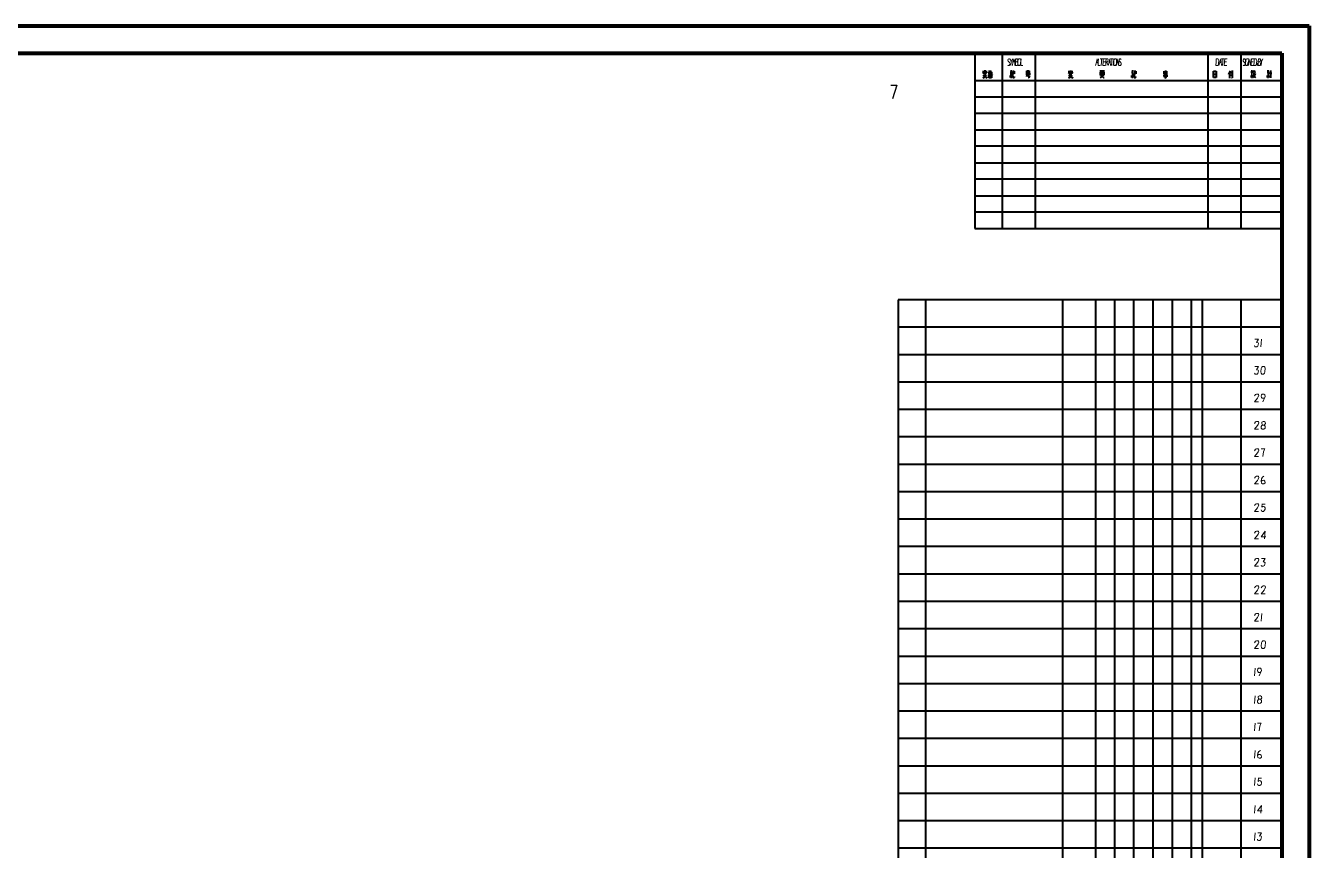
# Model space of a CAD drawing. Header units: millimetres. Extents: x 1333 to 104182, y -62926 to -5704.
# Drawn here: x 47445.3 to 47913.5, y -62622.3 to -62321.6 of the extents above; entities that cross this region are included whole.
import ezdxf
from ezdxf.enums import TextEntityAlignment as Align

# ---------------------------------------------------------------- set-up
doc = ezdxf.new("R2010")
doc.units = ezdxf.units.MM
doc.header["$LTSCALE"] = 0.5
doc.layers.add('08', color=1, linetype='Continuous')
doc.layers.add('11', color=3, linetype='Continuous')
doc.layers.add('TEXT', color=1, linetype='Continuous', lineweight=35)
doc.styles.get("Standard").update_dxf_attribs({"font": 'simplex.shx'})

# ---------------------------------------------------------------- blocks, each defined once
blk = doc.blocks.new('D')
at = {"color": 7, "lineweight": 35, "ltscale": 0.25}
for p, q in [((54076.08, -14049.04), (54076.08, -14069.04)), ((54096.08, -14049.04), (54096.08, -14069.04)), ((54196.08, -14049.04), (54196.08, -14069.04)), ((54220.08, -14049.04), (54220.08, -14069.04)), ((54234.08, -14069.04), (54234.08, -14049.04)), ((54248.08, -14069.04), (54248.08, -14049.04)), ((54262.08, -14069.04), (54262.08, -14049.04)), ((54276.08, -14049.04), (54276.08, -14069.04)), ((54290.08, -14069.04), (54290.08, -14049.04)), ((54298.08, -14069.04), (54298.08, -14049.04)), ((54326.08, -14049.04), (54326.08, -14069.04))]:
    blk.add_line(p, q, dxfattribs=at)
at = {"color": 7, "lineweight": 35}
for p, q in [((54356.08, -14049.04), (54076.08, -14049.04)), ((54356.08, -14069.04), (54076.08, -14069.04))]:
    blk.add_line(p, q, dxfattribs=at)
blk = doc.blocks.new('arwear')
at = {"layer": '08', "color": 3, "xscale": 0.5, "yscale": 0.5, "zscale": 0.5}
for p in [(26347.04, -5282.51), (26347.04, -5292.51), (26347.04, -5302.51), (26347.04, -5312.51), (26347.04, -5322.51), (26347.04, -5332.51), (26347.04, -5342.51), (26347.04, -5352.51), (26347.04, -5362.51), (26347.04, -5372.51), (26347.04, -5382.51), (26347.04, -5392.51), (26347.04, -5402.51), (26347.04, -5412.51), (26347.04, -5422.51), (26347.04, -5432.51), (26347.04, -5442.51), (26347.04, -5452.51), (26347.04, -5462.51), (26347.04, -5472.51), (26347.04, -5482.51), (26347.04, -5492.51), (26347.04, -5502.51), (26347.04, -5512.51), (26347.04, -5522.51), (26347.04, -5532.51), (26347.04, -5542.51), (26347.04, -5552.51), (26347.04, -5562.51), (26347.04, -5572.51), (26347.04, -5582.51), (26347.04, -5592.51)]:
    blk.add_blockref('D', p, dxfattribs=at)

msp = doc.modelspace()

# ---------------------------------------------------------------- linework, layer by layer
at = {"color": 7, "lineweight": 70}
for p, q in [((47072.514, -62321.561), (47913.514, -62321.561)), ((47913.514, -62321.561), (47913.514, -62915.561)), ((47097.514, -62331.561), (47903.514, -62331.561)), ((47903.514, -62331.561), (47903.514, -62905.561))]:
    msp.add_line(p, q, dxfattribs=at)
at = {"color": 7, "lineweight": 35}
for p, q in [((47791.514, -62331.561), (47791.514, -62395.561)), ((47801.514, -62331.561), (47801.514, -62395.561)), ((47813.514, -62331.561), (47813.514, -62395.561)), ((47876.514, -62331.561), (47876.514, -62395.561)), ((47888.514, -62332.416), (47888.514, -62395.561)), ((47791.514, -62341.561), (47903.514, -62341.561)), ((47791.514, -62347.561), (47903.514, -62347.561)), ((47903.514, -62353.561), (47791.514, -62353.561)), ((47791.514, -62359.561), (47903.514, -62359.561)), ((47903.514, -62365.561), (47791.514, -62365.561)), ((47791.514, -62371.561), (47903.514, -62371.561)), ((47903.514, -62377.561), (47791.514, -62377.561)), ((47791.514, -62383.561), (47903.514, -62383.561)), ((47903.514, -62389.561), (47791.514, -62389.561)), ((47791.514, -62395.561), (47903.514, -62395.561))]:
    msp.add_line(p, q, dxfattribs=at)
at = {"color": 7, "lineweight": 35, "ltscale": 0.021387}
msp.add_line((47888.514, -62331.561), (47888.514, -62332.416), dxfattribs=at)
at = {"color": 7, "lineweight": 35, "ltscale": 0.042102}
for p, q in [((47794.312, -62338.244), (47795.996, -62338.244)), ((47825.587, -62338.255), (47827.271, -62338.255))]:
    msp.add_line(p, q, dxfattribs=at)
at = {"color": 7, "lineweight": 35, "ltscale": 0.011789}
msp.add_line((47794.602, -62338.549), (47794.383, -62338.966), dxfattribs=at)
at = {"color": 7, "lineweight": 35, "ltscale": 0.009835}
msp.add_line((47794.756, -62340.524), (47794.383, -62340.647), dxfattribs=at)
at = {"color": 7, "lineweight": 35, "ltscale": 0.016038}
msp.add_line((47794.91, -62339.642), (47794.413, -62340.048), dxfattribs=at)
at = {"color": 7, "lineweight": 35, "ltscale": 0.004926}
msp.add_line((47794.717, -62339.178), (47794.558, -62339.296), dxfattribs=at)
at = {"color": 7, "lineweight": 35, "ltscale": 0.014817}
msp.add_line((47794.946, -62338.631), (47794.717, -62339.178), dxfattribs=at)
at = {"color": 7, "lineweight": 35, "ltscale": 0.0066}
msp.add_line((47794.99, -62340.4), (47794.756, -62340.524), dxfattribs=at)
at = {"color": 7, "lineweight": 35, "ltscale": 0.00925}
for p, q in [((47794.811, -62339.723), (47795.069, -62339.989)), ((47826.086, -62339.735), (47826.343, -62340.001))]:
    msp.add_line(p, q, dxfattribs=at)
at = {"color": 7, "lineweight": 35, "ltscale": 0.006214}
msp.add_line((47795.073, -62339.454), (47794.91, -62339.642), dxfattribs=at)
at = {"color": 7, "lineweight": 35, "ltscale": 0.017139}
msp.add_line((47794.91, -62339.642), (47795.596, -62339.642), dxfattribs=at)
at = {"color": 7, "lineweight": 35, "ltscale": 0.009754}
msp.add_line((47794.99, -62338.244), (47794.946, -62338.631), dxfattribs=at)
at = {"color": 7, "lineweight": 35, "ltscale": 0.012322}
msp.add_line((47795.328, -62340.042), (47794.99, -62340.4), dxfattribs=at)
at = {"color": 7, "lineweight": 35, "ltscale": 0.014031}
msp.add_line((47795.069, -62339.989), (47795.469, -62340.383), dxfattribs=at)
at = {"color": 7, "lineweight": 35, "ltscale": 0.009991}
msp.add_line((47795.13, -62337.844), (47795.13, -62338.244), dxfattribs=at)
at = {"color": 7, "lineweight": 35, "ltscale": 0.002087}
msp.add_line((47795.306, -62339.196), (47795.222, -62339.196), dxfattribs=at)
at = {"color": 7, "lineweight": 35, "ltscale": 0.002383}
msp.add_line((47795.363, -62339.119), (47795.306, -62339.196), dxfattribs=at)
at = {"color": 7, "lineweight": 35, "ltscale": 0.012031}
msp.add_line((47795.596, -62339.642), (47795.328, -62340.042), dxfattribs=at)
at = {"color": 7, "lineweight": 35, "ltscale": 0.021887}
msp.add_line((47795.363, -62338.244), (47795.363, -62339.119), dxfattribs=at)
at = {"color": 7, "lineweight": 35, "ltscale": 0.007188}
msp.add_line((47795.469, -62340.383), (47795.728, -62340.506), dxfattribs=at)
at = {"color": 7, "lineweight": 35, "ltscale": 0.00853}
msp.add_line((47795.728, -62340.506), (47796.058, -62340.594), dxfattribs=at)
at = {"color": 7, "lineweight": 35, "ltscale": 0.00831}
msp.add_line((47795.746, -62338.649), (47795.939, -62338.92), dxfattribs=at)
at = {"color": 7, "lineweight": 35, "ltscale": 0.039355}
msp.add_line((47796.342, -62338.755), (47797.916, -62338.755), dxfattribs=at)
at = {"color": 7, "lineweight": 35, "ltscale": 0.011418}
msp.add_line((47796.694, -62339.367), (47796.36, -62339.678), dxfattribs=at)
at = {"color": 7, "lineweight": 35, "ltscale": 0.015064}
msp.add_line((47796.5, -62338.162), (47797.103, -62338.168), dxfattribs=at)
at = {"color": 7, "lineweight": 35, "ltscale": 0.00671}
msp.add_line((47796.663, -62338.374), (47796.768, -62338.62), dxfattribs=at)
at = {"color": 7, "lineweight": 35, "ltscale": 0.021875}
for p, q in [((47796.667, -62339.572), (47797.542, -62339.572)), ((47796.667, -62339.984), (47797.542, -62339.984)), ((47796.667, -62340.43), (47797.542, -62340.43))]:
    msp.add_line(p, q, dxfattribs=at)
at = {"color": 7, "lineweight": 35, "ltscale": 0.025122}
msp.add_line((47796.667, -62340.577), (47796.667, -62339.572), dxfattribs=at)
at = {"color": 7, "lineweight": 35, "ltscale": 0.007915}
msp.add_line((47796.892, -62339.12), (47796.694, -62339.367), dxfattribs=at)
at = {"color": 7, "lineweight": 35, "ltscale": 0.009843}
msp.add_line((47797.041, -62338.755), (47796.892, -62339.12), dxfattribs=at)
at = {"color": 7, "lineweight": 35, "ltscale": 0.012538}
msp.add_line((47797.103, -62338.168), (47797.582, -62338.021), dxfattribs=at)
at = {"color": 7, "lineweight": 35, "ltscale": 0.030411}
msp.add_line((47797.103, -62338.168), (47797.103, -62339.384), dxfattribs=at)
at = {"color": 7, "lineweight": 35, "ltscale": 0.021451}
msp.add_line((47797.112, -62340.43), (47797.112, -62339.572), dxfattribs=at)
at = {"color": 7, "lineweight": 35, "ltscale": 0.008952}
msp.add_line((47797.195, -62338.755), (47797.305, -62339.096), dxfattribs=at)
at = {"color": 7, "lineweight": 35, "ltscale": 0.006482}
msp.add_line((47797.305, -62339.096), (47797.437, -62339.32), dxfattribs=at)
at = {"color": 7, "lineweight": 35, "ltscale": 0.010111}
msp.add_line((47797.512, -62338.285), (47797.397, -62338.673), dxfattribs=at)
at = {"color": 7, "lineweight": 35, "ltscale": 0.01551}
msp.add_line((47797.437, -62339.32), (47797.916, -62339.713), dxfattribs=at)
at = {"color": 7, "lineweight": 35, "ltscale": 0.024973}
msp.add_line((47797.542, -62339.572), (47797.542, -62340.571), dxfattribs=at)
at = {"color": 7, "lineweight": 35, "ltscale": 0.018872}
msp.add_line((47804.373, -62338.564), (47805.128, -62338.564), dxfattribs=at)
at = {"color": 7, "lineweight": 35, "ltscale": 0.014844}
msp.add_line((47804.438, -62338.952), (47805.032, -62338.952), dxfattribs=at)
at = {"color": 7, "lineweight": 35, "ltscale": 0.014185}
for p, q in [((47804.438, -62339.353), (47805.005, -62339.353)), ((47848.726, -62339.355), (47849.293, -62339.355))]:
    msp.add_line(p, q, dxfattribs=at)
at = {"color": 7, "lineweight": 35, "ltscale": 0.014014}
msp.add_line((47804.477, -62338.086), (47805.037, -62338.086), dxfattribs=at)
at = {"color": 7, "lineweight": 35, "ltscale": 0.018579}
for p, q in [((47804.509, -62340.49), (47804.509, -62339.747)), ((47848.797, -62340.492), (47848.797, -62339.749))]:
    msp.add_line(p, q, dxfattribs=at)
at = {"color": 7, "lineweight": 35, "ltscale": 0.012085}
for p, q in [((47804.509, -62339.747), (47804.993, -62339.747)), ((47804.509, -62340.361), (47804.993, -62340.361))]:
    msp.add_line(p, q, dxfattribs=at)
at = {"color": 7, "lineweight": 35, "ltscale": 0.019064}
for p, q in [((47804.993, -62339.747), (47804.993, -62340.51)), ((47849.281, -62339.749), (47849.281, -62340.511))]:
    msp.add_line(p, q, dxfattribs=at)
at = {"color": 7, "lineweight": 35, "ltscale": 0.01499}
for p, q in [((47805.296, -62338.144), (47805.895, -62338.144)), ((47849.584, -62338.146), (47850.183, -62338.146))]:
    msp.add_line(p, q, dxfattribs=at)
at = {"color": 7, "lineweight": 35, "ltscale": 0.031509}
for p, q in [((47805.302, -62339.016), (47805.302, -62340.277)), ((47849.59, -62339.018), (47849.59, -62340.279))]:
    msp.add_line(p, q, dxfattribs=at)
at = {"color": 7, "lineweight": 35, "ltscale": 0.014832}
for p, q in [((47805.895, -62339.016), (47805.302, -62339.016)), ((47848.726, -62338.954), (47849.319, -62338.954)), ((47850.183, -62339.018), (47849.59, -62339.018))]:
    msp.add_line(p, q, dxfattribs=at)
at = {"color": 7, "lineweight": 35, "ltscale": 0.004025}
for p, q in [((47805.302, -62340.277), (47805.383, -62340.416)), ((47849.59, -62340.279), (47849.671, -62340.418))]:
    msp.add_line(p, q, dxfattribs=at)
at = {"color": 7, "lineweight": 35, "ltscale": 0.011365}
for p, q in [((47805.383, -62340.416), (47805.837, -62340.416)), ((47849.671, -62340.418), (47850.125, -62340.418))]:
    msp.add_line(p, q, dxfattribs=at)
at = {"color": 7, "lineweight": 35, "ltscale": 0.004087}
for p, q in [((47805.837, -62340.416), (47805.979, -62340.335)), ((47850.125, -62340.418), (47850.267, -62340.337))]:
    msp.add_line(p, q, dxfattribs=at)
at = {"color": 7, "lineweight": 35, "ltscale": 0.025369}
for p, q in [((47805.895, -62338.144), (47805.895, -62339.159)), ((47850.183, -62338.146), (47850.183, -62339.161))]:
    msp.add_line(p, q, dxfattribs=at)
at = {"color": 7, "lineweight": 35, "ltscale": 0.006186}
for p, q in [((47805.979, -62340.335), (47806.043, -62340.096)), ((47850.267, -62340.337), (47850.331, -62340.098))]:
    msp.add_line(p, q, dxfattribs=at)
at = {"color": 7, "lineweight": 35, "ltscale": 0.041736}
msp.add_line((47810.087, -62339.173), (47811.757, -62339.173), dxfattribs=at)
at = {"color": 7, "lineweight": 35, "ltscale": 0.025637}
msp.add_line((47810.63, -62339.173), (47810.364, -62340.163), dxfattribs=at)
at = {"color": 7, "lineweight": 35, "ltscale": 0.017297}
msp.add_line((47810.447, -62338.778), (47810.447, -62338.086), dxfattribs=at)
at = {"color": 7, "lineweight": 35, "ltscale": 0.022888}
for p, q in [((47810.447, -62338.086), (47811.362, -62338.086)), ((47811.362, -62338.799), (47810.447, -62338.799))]:
    msp.add_line(p, q, dxfattribs=at)
at = {"color": 7, "lineweight": 35, "ltscale": 0.024377}
msp.add_line((47810.486, -62339.709), (47811.461, -62339.709), dxfattribs=at)
at = {"color": 7, "lineweight": 35, "ltscale": 0.004529}
msp.add_line((47811.114, -62340.582), (47810.932, -62340.582), dxfattribs=at)
at = {"color": 7, "lineweight": 35, "ltscale": 0.003862}
msp.add_line((47811.247, -62340.505), (47811.114, -62340.582), dxfattribs=at)
at = {"color": 7, "lineweight": 35, "ltscale": 0.020594}
msp.add_line((47811.461, -62339.709), (47811.247, -62340.505), dxfattribs=at)
at = {"color": 7, "lineweight": 35, "ltscale": 0.017828}
msp.add_line((47811.362, -62338.086), (47811.362, -62338.799), dxfattribs=at)
at = {"color": 7, "lineweight": 35, "ltscale": 0.011795}
msp.add_line((47825.877, -62338.561), (47825.657, -62338.978), dxfattribs=at)
at = {"color": 7, "lineweight": 35, "ltscale": 0.009847}
msp.add_line((47826.031, -62340.535), (47825.657, -62340.659), dxfattribs=at)
at = {"color": 7, "lineweight": 35, "ltscale": 0.016036}
msp.add_line((47826.185, -62339.654), (47825.688, -62340.059), dxfattribs=at)
at = {"color": 7, "lineweight": 35, "ltscale": 0.004929}
msp.add_line((47825.992, -62339.19), (47825.833, -62339.307), dxfattribs=at)
at = {"color": 7, "lineweight": 35, "ltscale": 0.014806}
msp.add_line((47826.22, -62338.643), (47825.992, -62339.19), dxfattribs=at)
at = {"color": 7, "lineweight": 35, "ltscale": 0.006588}
msp.add_line((47826.264, -62340.412), (47826.031, -62340.535), dxfattribs=at)
at = {"color": 7, "lineweight": 35, "ltscale": 0.006216}
msp.add_line((47826.347, -62339.466), (47826.185, -62339.654), dxfattribs=at)
at = {"color": 7, "lineweight": 35, "ltscale": 0.017151}
msp.add_line((47826.185, -62339.654), (47826.871, -62339.654), dxfattribs=at)
at = {"color": 7, "lineweight": 35, "ltscale": 0.009761}
msp.add_line((47826.264, -62338.255), (47826.22, -62338.643), dxfattribs=at)
at = {"color": 7, "lineweight": 35, "ltscale": 0.012333}
msp.add_line((47826.603, -62340.053), (47826.264, -62340.412), dxfattribs=at)
at = {"color": 7, "lineweight": 35, "ltscale": 0.014038}
msp.add_line((47826.343, -62340.001), (47826.743, -62340.394), dxfattribs=at)
at = {"color": 7, "lineweight": 35, "ltscale": 0.009985}
for p, q in [((47826.405, -62337.856), (47826.405, -62338.255)), ((47898.284, -62339.737), (47898.683, -62339.737)), ((47898.284, -62340.325), (47898.683, -62340.325))]:
    msp.add_line(p, q, dxfattribs=at)
at = {"color": 7, "lineweight": 35, "ltscale": 0.002075}
msp.add_line((47826.58, -62339.207), (47826.497, -62339.207), dxfattribs=at)
at = {"color": 7, "lineweight": 35, "ltscale": 0.002388}
msp.add_line((47826.638, -62339.131), (47826.58, -62339.207), dxfattribs=at)
at = {"color": 7, "lineweight": 35, "ltscale": 0.012028}
msp.add_line((47826.871, -62339.654), (47826.603, -62340.053), dxfattribs=at)
at = {"color": 7, "lineweight": 35, "ltscale": 0.021893}
msp.add_line((47826.638, -62338.255), (47826.638, -62339.131), dxfattribs=at)
at = {"color": 7, "lineweight": 35, "ltscale": 0.007179}
msp.add_line((47826.743, -62340.394), (47827.003, -62340.518), dxfattribs=at)
at = {"color": 7, "lineweight": 35, "ltscale": 0.008541}
msp.add_line((47827.003, -62340.518), (47827.333, -62340.606), dxfattribs=at)
at = {"color": 7, "lineweight": 35, "ltscale": 0.008315}
msp.add_line((47827.02, -62338.661), (47827.214, -62338.931), dxfattribs=at)
at = {"color": 7, "lineweight": 35, "ltscale": 0.042236}
msp.add_line((47837.138, -62338.028), (47838.827, -62338.028), dxfattribs=at)
at = {"color": 7, "lineweight": 35, "ltscale": 0.008567}
msp.add_line((47837.494, -62340.434), (47837.181, -62340.573), dxfattribs=at)
at = {"color": 7, "lineweight": 35, "ltscale": 0.032397}
for p, q in [((47837.298, -62338.475), (47838.594, -62338.475)), ((47837.298, -62338.907), (47838.594, -62338.907)), ((47837.298, -62339.439), (47838.594, -62339.439))]:
    msp.add_line(p, q, dxfattribs=at)
at = {"color": 7, "lineweight": 35, "ltscale": 0.027151}
msp.add_line((47837.298, -62339.561), (47837.298, -62338.475), dxfattribs=at)
at = {"color": 7, "lineweight": 35, "ltscale": 0.003786}
msp.add_line((47837.468, -62339.769), (47837.515, -62339.625), dxfattribs=at)
at = {"color": 7, "lineweight": 35, "ltscale": 0.011296}
msp.add_line((47837.797, -62340.099), (47837.494, -62340.434), dxfattribs=at)
at = {"color": 7, "lineweight": 35, "ltscale": 0.020991}
msp.add_line((47837.515, -62339.625), (47838.078, -62340.248), dxfattribs=at)
at = {"color": 7, "lineweight": 35, "ltscale": 0.008331}
msp.add_line((47837.892, -62339.78), (47837.797, -62340.099), dxfattribs=at)
at = {"color": 7, "lineweight": 35, "ltscale": 0.008883}
msp.add_line((47837.946, -62339.428), (47837.892, -62339.78), dxfattribs=at)
at = {"color": 7, "lineweight": 35, "ltscale": 0.035004}
msp.add_line((47837.946, -62338.028), (47837.946, -62339.428), dxfattribs=at)
at = {"color": 7, "lineweight": 35, "ltscale": 0.01117}
msp.add_line((47838.078, -62340.248), (47838.477, -62340.45), dxfattribs=at)
at = {"color": 7, "lineweight": 35, "ltscale": 0.00657}
msp.add_line((47838.477, -62340.45), (47838.732, -62340.514), dxfattribs=at)
at = {"color": 7, "lineweight": 35, "ltscale": 0.027817}
msp.add_line((47838.594, -62338.475), (47838.594, -62339.588), dxfattribs=at)
at = {"color": 7, "lineweight": 35, "ltscale": 0.01886}
msp.add_line((47848.661, -62338.566), (47849.416, -62338.566), dxfattribs=at)
at = {"color": 7, "lineweight": 35, "ltscale": 0.014026}
msp.add_line((47848.764, -62338.088), (47849.326, -62338.088), dxfattribs=at)
at = {"color": 7, "lineweight": 35, "ltscale": 0.012097}
for p, q in [((47848.797, -62339.749), (47849.281, -62339.749)), ((47848.797, -62340.363), (47849.281, -62340.363))]:
    msp.add_line(p, q, dxfattribs=at)
at = {"color": 7, "lineweight": 35, "ltscale": 0.043738}
msp.add_line((47860.178, -62339.776), (47861.928, -62339.776), dxfattribs=at)
at = {"color": 7, "lineweight": 35, "ltscale": 0.039539}
msp.add_line((47860.224, -62338.36), (47861.806, -62338.36), dxfattribs=at)
at = {"color": 7, "lineweight": 35, "ltscale": 0.027844}
msp.add_line((47860.43, -62339.42), (47861.544, -62339.42), dxfattribs=at)
at = {"color": 7, "lineweight": 35, "ltscale": 0.026904}
msp.add_line((47860.468, -62340.105), (47861.544, -62340.105), dxfattribs=at)
at = {"color": 7, "lineweight": 35, "ltscale": 0.026208}
for p, q in [((47861.544, -62338.688), (47860.496, -62338.688)), ((47860.496, -62339.101), (47861.544, -62339.101))]:
    msp.add_line(p, q, dxfattribs=at)
at = {"color": 7, "lineweight": 35, "ltscale": 0.010318}
for p, q in [((47860.496, -62338.688), (47860.496, -62339.101)), ((47861.544, -62339.101), (47861.544, -62338.688))]:
    msp.add_line(p, q, dxfattribs=at)
at = {"color": 7, "lineweight": 35, "ltscale": 0.003943}
msp.add_line((47861.028, -62340.727), (47860.87, -62340.727), dxfattribs=at)
at = {"color": 7, "lineweight": 35, "ltscale": 0.003344}
msp.add_line((47861.095, -62340.611), (47861.028, -62340.727), dxfattribs=at)
at = {"color": 7, "lineweight": 35, "ltscale": 0.066351}
msp.add_line((47861.095, -62337.957), (47861.095, -62340.611), dxfattribs=at)
at = {"color": 7, "lineweight": 35, "ltscale": 0.0211}
msp.add_line((47861.544, -62339.42), (47861.544, -62340.264), dxfattribs=at)
at = {"color": 7, "lineweight": 35, "ltscale": 0.023889}
for p, q in [((47878.617, -62338.203), (47879.573, -62338.203)), ((47878.617, -62339.217), (47879.573, -62339.217)), ((47878.617, -62340.288), (47879.573, -62340.288))]:
    msp.add_line(p, q, dxfattribs=at)
at = {"color": 7, "lineweight": 35, "ltscale": 0.05564}
for p, q in [((47878.617, -62340.429), (47878.617, -62338.203)), ((47879.573, -62338.203), (47879.573, -62340.429))]:
    msp.add_line(p, q, dxfattribs=at)
at = {"color": 7, "lineweight": 35, "ltscale": 0.022995}
msp.add_line((47884.386, -62338.499), (47884.001, -62339.335), dxfattribs=at)
at = {"color": 7, "lineweight": 35, "ltscale": 0.013653}
msp.add_line((47884.611, -62338.002), (47884.386, -62338.499), dxfattribs=at)
at = {"color": 7, "lineweight": 35, "ltscale": 0.054935}
msp.add_line((47884.386, -62338.499), (47884.386, -62340.697), dxfattribs=at)
at = {"color": 7, "lineweight": 35, "ltscale": 0.028345}
msp.add_line((47884.611, -62338.678), (47885.744, -62338.678), dxfattribs=at)
at = {"color": 7, "lineweight": 35, "ltscale": 0.017561}
msp.add_line((47884.91, -62339.185), (47885.014, -62339.88), dxfattribs=at)
at = {"color": 7, "lineweight": 35, "ltscale": 0.004773}
msp.add_line((47885.317, -62340.566), (47885.126, -62340.566), dxfattribs=at)
at = {"color": 7, "lineweight": 35, "ltscale": 0.00416}
msp.add_line((47885.36, -62340.406), (47885.317, -62340.566), dxfattribs=at)
at = {"color": 7, "lineweight": 35, "ltscale": 0.061975}
msp.add_line((47885.36, -62337.927), (47885.36, -62340.406), dxfattribs=at)
at = {"color": 7, "lineweight": 35, "ltscale": 0.018359}
for p, q in [((47892.224, -62338.427), (47892.959, -62338.427)), ((47898.113, -62338.471), (47898.847, -62338.471))]:
    msp.add_line(p, q, dxfattribs=at)
at = {"color": 7, "lineweight": 35, "ltscale": 0.012939}
for p, q in [((47892.3, -62338.045), (47892.818, -62338.045)), ((47898.189, -62338.09), (47898.706, -62338.09))]:
    msp.add_line(p, q, dxfattribs=at)
at = {"color": 7, "lineweight": 35, "ltscale": 0.012463}
for p, q in [((47892.327, -62339.296), (47892.826, -62339.296)), ((47898.215, -62339.341), (47898.714, -62339.341))]:
    msp.add_line(p, q, dxfattribs=at)
at = {"color": 7, "lineweight": 35, "ltscale": 0.012549}
msp.add_line((47892.335, -62338.861), (47892.837, -62338.861), dxfattribs=at)
at = {"color": 7, "lineweight": 35, "ltscale": 0.009998}
for p, q in [((47892.395, -62339.693), (47892.795, -62339.693)), ((47892.395, -62340.28), (47892.795, -62340.28))]:
    msp.add_line(p, q, dxfattribs=at)
at = {"color": 7, "lineweight": 35, "ltscale": 0.018304}
for p, q in [((47892.395, -62340.425), (47892.395, -62339.693)), ((47898.284, -62340.469), (47898.284, -62339.737))]:
    msp.add_line(p, q, dxfattribs=at)
at = {"color": 7, "lineweight": 35, "ltscale": 0.019257}
msp.add_line((47892.795, -62339.693), (47892.795, -62340.463), dxfattribs=at)
at = {"color": 7, "lineweight": 35, "ltscale": 0.004377}
msp.add_line((47892.993, -62338.785), (47893.118, -62338.663), dxfattribs=at)
at = {"color": 7, "lineweight": 35, "ltscale": 0.017982}
msp.add_line((47893, -62339.128), (47893.72, -62339.121), dxfattribs=at)
at = {"color": 7, "lineweight": 35, "ltscale": 0.007735}
msp.add_line((47893.248, -62340.28), (47893.004, -62340.471), dxfattribs=at)
at = {"color": 7, "lineweight": 35, "ltscale": 0.005456}
msp.add_line((47893.118, -62338.663), (47893.191, -62338.457), dxfattribs=at)
at = {"color": 7, "lineweight": 35, "ltscale": 0.008327}
msp.add_line((47893.187, -62339.449), (47893.278, -62339.769), dxfattribs=at)
at = {"color": 7, "lineweight": 35, "ltscale": 0.008569}
msp.add_line((47893.191, -62338.022), (47893.534, -62338.022), dxfattribs=at)
at = {"color": 7, "lineweight": 35, "ltscale": 0.010867}
msp.add_line((47893.191, -62338.457), (47893.191, -62338.022), dxfattribs=at)
at = {"color": 7, "lineweight": 35, "ltscale": 0.007985}
msp.add_line((47893.434, -62340.021), (47893.248, -62340.28), dxfattribs=at)
at = {"color": 7, "lineweight": 35, "ltscale": 0.010726}
msp.add_line((47893.278, -62339.769), (47893.514, -62340.127), dxfattribs=at)
at = {"color": 7, "lineweight": 35, "ltscale": 0.011689}
msp.add_line((47893.624, -62339.593), (47893.434, -62340.021), dxfattribs=at)
at = {"color": 7, "lineweight": 35, "ltscale": 0.013763}
msp.add_line((47893.514, -62340.127), (47893.925, -62340.493), dxfattribs=at)
at = {"color": 7, "lineweight": 35, "ltscale": 0.014679}
msp.add_line((47893.534, -62338.022), (47893.534, -62338.609), dxfattribs=at)
at = {"color": 7, "lineweight": 35, "ltscale": 0.002263}
msp.add_line((47893.534, -62338.609), (47893.593, -62338.678), dxfattribs=at)
at = {"color": 7, "lineweight": 35, "ltscale": 0.005359}
msp.add_line((47893.593, -62338.678), (47893.807, -62338.678), dxfattribs=at)
at = {"color": 7, "lineweight": 35, "ltscale": 0.012057}
msp.add_line((47893.72, -62339.121), (47893.624, -62339.593), dxfattribs=at)
at = {"color": 7, "lineweight": 35, "ltscale": 0.005774}
msp.add_line((47893.807, -62338.678), (47893.871, -62338.456), dxfattribs=at)
at = {"color": 7, "lineweight": 35, "ltscale": 0.012561}
msp.add_line((47898.223, -62338.906), (47898.725, -62338.906), dxfattribs=at)
at = {"color": 7, "lineweight": 35, "ltscale": 0.01926}
msp.add_line((47898.683, -62339.737), (47898.683, -62340.508), dxfattribs=at)
at = {"color": 7, "lineweight": 35, "ltscale": 0.022827}
msp.add_line((47898.912, -62338.836), (47899.826, -62338.836), dxfattribs=at)
at = {"color": 7, "lineweight": 35, "ltscale": 0.06644}
msp.add_line((47899.359, -62337.941), (47899.359, -62340.598), dxfattribs=at)
at = {"color": 7, "lineweight": 35, "ltscale": 0.25}
for p, q in [((47903.514, -62431.561), (47903.514, -62421.561)), ((47903.514, -62441.561), (47903.514, -62431.561)), ((47903.514, -62451.561), (47903.514, -62441.561)), ((47903.514, -62461.561), (47903.514, -62451.561)), ((47903.514, -62471.561), (47903.514, -62461.561)), ((47903.514, -62481.561), (47903.514, -62471.561)), ((47903.514, -62491.561), (47903.514, -62481.561)), ((47903.514, -62501.561), (47903.514, -62491.561))]:
    msp.add_line(p, q, dxfattribs=at)
at = {"color": 3}
msp.add_lwpolyline([(47072.514, -62321.561), (47913.514, -62321.561), (47913.514, -62915.561), (47072.514, -62915.561)], close=True, dxfattribs=at)
at = {"color": 7, "lineweight": 13}
for points in [[(47803.546, -62335.988), (47803.681, -62336.078), (47804.018, -62336.078), (47804.287, -62335.748), (47804.355, -62335.448), (47804.31, -62335.208), (47804.13, -62334.938), (47803.636, -62334.518), (47803.546, -62334.308), (47803.568, -62334.128), (47803.703, -62333.828), (47803.86, -62333.678), (47804.107, -62333.678), (47804.332, -62333.858)], [(47804.355, -62333.678), (47804.759, -62334.698), (47804.624, -62336.078)], [(47804.759, -62334.698), (47805.253, -62333.678)], [(47805.253, -62336.078), (47805.343, -62334.878), (47805.433, -62333.678), (47805.77, -62334.818), (47806.22, -62333.678), (47806.13, -62334.878), (47806.04, -62336.078)], [(47806.22, -62336.078), (47806.916, -62336.078), (47807.074, -62335.928), (47807.141, -62335.778), (47807.208, -62335.238), (47807.118, -62334.968), (47806.894, -62334.788), (47807.006, -62334.668), (47807.163, -62334.398), (47807.163, -62334.038), (47807.074, -62333.768), (47806.961, -62333.678), (47806.467, -62333.678), (47806.377, -62334.878), (47806.287, -62336.078)], [(47806.894, -62334.788), (47806.377, -62334.788)], [(47809.051, -62336.078), (47808.242, -62336.078), (47808.332, -62334.728), (47808.399, -62333.678)], [(47835.522, -62336.078), (47835.854, -62334.878), (47836.186, -62333.678), (47836.318, -62334.878), (47836.451, -62336.078)], [(47835.832, -62334.968), (47836.318, -62334.968)], [(47837.247, -62336.078), (47836.451, -62336.078), (47836.539, -62334.728), (47836.606, -62333.678)], [(47837.247, -62333.678), (47838.22, -62333.678)], [(47837.579, -62336.078), (47837.667, -62334.728), (47837.733, -62333.678)], [(47839.104, -62336.078), (47838.22, -62336.078), (47838.308, -62334.728), (47838.374, -62333.678), (47839.259, -62333.678)], [(47838.308, -62334.788), (47839.016, -62334.788)], [(47839.259, -62336.078), (47839.347, -62334.728), (47839.414, -62333.678), (47839.989, -62333.678), (47840.121, -62333.918), (47840.077, -62334.608), (47839.9, -62334.758), (47839.347, -62334.758)], [(47839.591, -62334.758), (47840.121, -62336.078)], [(47840.121, -62336.078), (47840.453, -62334.878), (47840.784, -62333.678), (47840.917, -62334.878), (47841.05, -62336.078)], [(47840.431, -62334.968), (47840.917, -62334.968)], [(47841.05, -62333.678), (47842.023, -62333.678)], [(47841.381, -62336.078), (47841.47, -62334.728), (47841.536, -62333.678)], [(47842.023, -62336.078), (47842.089, -62334.878), (47842.155, -62333.678)], [(47843.172, -62336.078), (47843.283, -62334.878), (47843.393, -62333.678), (47843.659, -62334.908), (47843.902, -62336.078), (47844.035, -62334.788), (47844.145, -62333.678)], [(47844.145, -62335.988), (47844.278, -62336.078), (47844.61, -62336.078), (47844.875, -62335.748), (47844.941, -62335.448), (47844.897, -62335.208), (47844.72, -62334.938), (47844.234, -62334.518), (47844.145, -62334.308), (47844.167, -62334.128), (47844.3, -62333.828), (47844.455, -62333.678), (47844.698, -62333.678), (47844.919, -62333.858)], [(47879.421, -62336.078), (47880.091, -62336.078), (47880.299, -62335.808), (47880.391, -62335.538), (47880.437, -62335.268), (47880.506, -62334.428), (47880.483, -62334.068), (47880.368, -62333.798), (47880.183, -62333.678), (47879.513, -62333.678)], [(47879.582, -62333.678), (47879.513, -62334.698), (47879.421, -62336.078)], [(47880.506, -62336.078), (47880.853, -62334.878), (47881.199, -62333.678), (47881.338, -62334.878), (47881.477, -62336.078)], [(47880.83, -62334.968), (47881.338, -62334.968)], [(47881.477, -62333.678), (47882.493, -62333.678)], [(47881.823, -62336.078), (47881.916, -62334.728), (47881.985, -62333.678)], [(47883.417, -62336.078), (47882.493, -62336.078), (47882.585, -62334.728), (47882.655, -62333.678), (47883.579, -62333.678)], [(47882.585, -62334.788), (47883.325, -62334.788)], [(47889.355, -62335.988), (47889.487, -62336.078), (47889.818, -62336.078), (47890.082, -62335.748), (47890.148, -62335.448), (47890.104, -62335.208), (47889.928, -62334.938), (47889.443, -62334.518), (47889.355, -62334.308), (47889.377, -62334.128), (47889.509, -62333.828), (47889.664, -62333.678), (47889.906, -62333.678), (47890.126, -62333.858)], [(47890.148, -62336.078), (47890.214, -62334.878), (47890.28, -62333.678)], [(47891.095, -62335.118), (47890.985, -62336.078), (47890.39, -62336.078), (47890.302, -62335.718), (47890.28, -62335.448), (47890.39, -62334.248), (47890.5, -62333.828), (47890.677, -62333.678), (47891.271, -62333.678)], [(47890.963, -62335.118), (47891.227, -62335.118)], [(47891.271, -62336.078), (47891.381, -62334.878), (47891.491, -62333.678), (47891.756, -62334.908), (47891.998, -62336.078), (47892.13, -62334.788), (47892.24, -62333.678)], [(47893.121, -62336.078), (47892.24, -62336.078), (47892.328, -62334.728), (47892.394, -62333.678), (47893.275, -62333.678)], [(47892.328, -62334.788), (47893.033, -62334.788)], [(47893.275, -62336.078), (47893.913, -62336.078), (47894.112, -62335.808), (47894.2, -62335.538), (47894.244, -62335.268), (47894.31, -62334.428), (47894.288, -62334.068), (47894.178, -62333.798), (47894.002, -62333.678), (47893.363, -62333.678)], [(47893.429, -62333.678), (47893.363, -62334.698), (47893.275, -62336.078)], [(47894.75, -62335.658), (47894.31, -62335.658)], [(47894.354, -62335.478), (47894.706, -62335.478)], [(47894.354, -62335.838), (47894.706, -62335.838)], [(47894.75, -62336.078), (47895.433, -62336.078), (47895.587, -62335.928), (47895.653, -62335.778), (47895.719, -62335.238), (47895.631, -62334.968), (47895.411, -62334.788), (47895.521, -62334.668), (47895.675, -62334.398), (47895.675, -62334.038), (47895.587, -62333.768), (47895.477, -62333.678), (47894.992, -62333.678), (47894.904, -62334.878), (47894.816, -62336.078)], [(47895.411, -62334.788), (47894.904, -62334.788)], [(47895.719, -62333.678), (47896.115, -62334.698), (47895.983, -62336.078)], [(47896.115, -62334.698), (47896.6, -62333.678)], [(47893.514, -62438.256), (47893.584, -62438.466), (47893.689, -62438.641), (47893.899, -62438.711), (47894.319, -62438.711), (47894.494, -62438.606), (47894.739, -62438.396), (47894.949, -62437.451), (47894.809, -62437.206), (47894.529, -62437.066), (47894.249, -62437.136), (47894.949, -62435.911), (47893.689, -62435.911)], [(47896.034, -62435.911), (47895.929, -62437.311), (47895.824, -62438.711)], [(47893.514, -62448.256), (47893.584, -62448.466), (47893.689, -62448.641), (47893.899, -62448.711), (47894.319, -62448.711), (47894.494, -62448.606), (47894.739, -62448.396), (47894.949, -62447.451), (47894.809, -62447.206), (47894.529, -62447.066), (47894.249, -62447.136), (47894.949, -62445.911), (47893.689, -62445.911)], [(47894.984, -62458.711), (47893.514, -62458.711), (47894.634, -62457.381), (47894.914, -62456.961), (47895.054, -62456.366), (47894.984, -62456.016), (47894.809, -62455.911), (47894.214, -62455.911), (47893.899, -62456.051), (47893.549, -62456.611)], [(47897.189, -62457.276), (47896.804, -62457.416), (47896.314, -62457.416), (47896.034, -62457.136), (47895.929, -62456.681), (47896.069, -62456.156), (47896.349, -62455.911), (47896.979, -62455.911), (47897.329, -62456.226), (47897.399, -62456.751), (47896.559, -62458.711)], [(47894.984, -62468.711), (47893.514, -62468.711), (47894.634, -62467.381), (47894.914, -62466.961), (47895.054, -62466.366), (47894.984, -62466.016), (47894.809, -62465.911), (47894.214, -62465.911), (47893.899, -62466.051), (47893.549, -62466.611)], [(47897.014, -62467.206), (47897.224, -62467.101), (47897.469, -62466.646), (47897.364, -62466.156), (47897.084, -62465.911), (47896.664, -62465.911), (47896.244, -62466.156), (47896.139, -62466.576), (47896.279, -62466.961), (47896.489, -62467.206)], [(47894.984, -62478.711), (47893.514, -62478.711), (47894.634, -62477.381), (47894.914, -62476.961), (47895.054, -62476.366), (47894.984, -62476.016), (47894.809, -62475.911), (47894.214, -62475.911), (47893.899, -62476.051), (47893.549, -62476.611)], [(47896.524, -62478.711), (47896.804, -62476.996), (47897.049, -62476.366), (47897.294, -62475.911), (47895.929, -62475.911)], [(47894.984, -62488.711), (47893.514, -62488.711), (47894.634, -62487.381), (47894.914, -62486.961), (47895.054, -62486.366), (47894.984, -62486.016), (47894.809, -62485.911), (47894.214, -62485.911), (47893.899, -62486.051), (47893.549, -62486.611)], [(47896.979, -62485.911), (47896.454, -62486.226), (47896.069, -62486.821), (47895.929, -62487.731), (47896.034, -62488.466), (47896.489, -62488.711), (47896.979, -62488.711), (47897.399, -62488.291), (47897.329, -62487.661), (47896.909, -62487.346), (47896.349, -62487.381), (47895.964, -62487.766)], [(47894.984, -62498.711), (47893.514, -62498.711), (47894.634, -62497.381), (47894.914, -62496.961), (47895.054, -62496.366), (47894.984, -62496.016), (47894.809, -62495.911), (47894.214, -62495.911), (47893.899, -62496.051), (47893.549, -62496.611)], [(47895.929, -62498.081), (47896.069, -62498.466), (47896.384, -62498.711), (47896.804, -62498.711), (47897.224, -62498.291), (47897.364, -62497.871), (47897.364, -62497.416), (47897.154, -62497.031), (47896.769, -62496.891), (47896.384, -62496.961), (47896.139, -62497.171), (47896.279, -62495.911)], [(47896.279, -62496.051), (47897.434, -62496.051)], [(47894.984, -62508.711), (47893.514, -62508.711), (47894.634, -62507.381), (47894.914, -62506.961), (47895.054, -62506.366), (47894.984, -62506.016), (47894.809, -62505.911), (47894.214, -62505.911), (47893.899, -62506.051), (47893.549, -62506.611)], [(47897.154, -62508.711), (47897.294, -62507.136), (47897.399, -62505.911), (47895.929, -62507.941), (47897.679, -62507.941)], [(47894.984, -62518.711), (47893.514, -62518.711), (47894.634, -62517.381), (47894.914, -62516.961), (47895.054, -62516.366), (47894.984, -62516.016), (47894.809, -62515.911), (47894.214, -62515.911), (47893.899, -62516.051), (47893.549, -62516.611)], [(47895.929, -62518.256), (47895.999, -62518.466), (47896.104, -62518.641), (47896.314, -62518.711), (47896.734, -62518.711), (47896.909, -62518.606), (47897.154, -62518.396), (47897.364, -62517.451), (47897.224, -62517.206), (47896.944, -62517.066), (47896.664, -62517.136), (47897.364, -62515.911), (47896.104, -62515.911)], [(47894.984, -62528.711), (47893.514, -62528.711), (47894.634, -62527.381), (47894.914, -62526.961), (47895.054, -62526.366), (47894.984, -62526.016), (47894.809, -62525.911), (47894.214, -62525.911), (47893.899, -62526.051), (47893.549, -62526.611)], [(47897.399, -62528.711), (47895.929, -62528.711), (47897.049, -62527.381), (47897.329, -62526.961), (47897.469, -62526.366), (47897.399, -62526.016), (47897.224, -62525.911), (47896.629, -62525.911), (47896.314, -62526.051), (47895.964, -62526.611)], [(47894.984, -62538.711), (47893.514, -62538.711), (47894.634, -62537.381), (47894.914, -62536.961), (47895.054, -62536.366), (47894.984, -62536.016), (47894.809, -62535.911), (47894.214, -62535.911), (47893.899, -62536.051), (47893.549, -62536.611)], [(47896.139, -62535.911), (47896.034, -62537.311), (47895.929, -62538.711)], [(47894.984, -62548.711), (47893.514, -62548.711), (47894.634, -62547.381), (47894.914, -62546.961), (47895.054, -62546.366), (47894.984, -62546.016), (47894.809, -62545.911), (47894.214, -62545.911), (47893.899, -62546.051), (47893.549, -62546.611)], [(47893.724, -62555.911), (47893.619, -62557.311), (47893.514, -62558.711)], [(47895.859, -62557.276), (47895.474, -62557.416), (47894.984, -62557.416), (47894.704, -62557.136), (47894.599, -62556.681), (47894.739, -62556.156), (47895.019, -62555.911), (47895.649, -62555.911), (47895.999, -62556.226), (47896.069, -62556.751), (47895.229, -62558.711)], [(47893.724, -62565.911), (47893.619, -62567.311), (47893.514, -62568.711)], [(47895.684, -62567.206), (47895.894, -62567.101), (47896.139, -62566.646), (47896.034, -62566.156), (47895.754, -62565.911), (47895.334, -62565.911), (47894.914, -62566.156), (47894.809, -62566.576), (47894.949, -62566.961), (47895.159, -62567.206)], [(47893.724, -62575.911), (47893.619, -62577.311), (47893.514, -62578.711)], [(47895.194, -62578.711), (47895.474, -62576.996), (47895.719, -62576.366), (47895.964, -62575.911), (47894.599, -62575.911)], [(47893.724, -62585.911), (47893.619, -62587.311), (47893.514, -62588.711)], [(47895.649, -62585.911), (47895.124, -62586.226), (47894.739, -62586.821), (47894.599, -62587.731), (47894.704, -62588.466), (47895.159, -62588.711), (47895.649, -62588.711), (47896.069, -62588.291), (47895.999, -62587.661), (47895.579, -62587.346), (47895.019, -62587.381), (47894.634, -62587.766)], [(47893.724, -62595.911), (47893.619, -62597.311), (47893.514, -62598.711)], [(47894.599, -62598.081), (47894.739, -62598.466), (47895.054, -62598.711), (47895.474, -62598.711), (47895.894, -62598.291), (47896.034, -62597.871), (47896.034, -62597.416), (47895.824, -62597.031), (47895.439, -62596.891), (47895.054, -62596.961), (47894.809, -62597.171), (47894.949, -62595.911)], [(47894.949, -62596.051), (47896.104, -62596.051)], [(47893.724, -62605.911), (47893.619, -62607.311), (47893.514, -62608.711)], [(47895.824, -62608.711), (47895.964, -62607.136), (47896.069, -62605.911), (47894.599, -62607.941), (47896.349, -62607.941)], [(47893.724, -62615.911), (47893.619, -62617.311), (47893.514, -62618.711)], [(47894.599, -62618.256), (47894.669, -62618.466), (47894.774, -62618.641), (47894.984, -62618.711), (47895.404, -62618.711), (47895.579, -62618.606), (47895.824, -62618.396), (47896.034, -62617.451), (47895.894, -62617.206), (47895.614, -62617.066), (47895.334, -62617.136), (47896.034, -62615.911), (47894.774, -62615.911)]]:
    msp.add_lwpolyline(points, dxfattribs=at)
for points in [[(47807.86, -62336.078), (47808.13, -62335.718), (47808.197, -62335.358), (47808.242, -62334.098), (47808.107, -62333.798), (47807.995, -62333.678), (47807.59, -62333.678), (47807.456, -62333.798), (47807.321, -62334.068), (47807.253, -62334.368), (47807.208, -62335.688), (47807.433, -62336.078)], [(47842.796, -62336.078), (47843.062, -62335.718), (47843.128, -62335.358), (47843.172, -62334.098), (47843.04, -62333.798), (47842.929, -62333.678), (47842.531, -62333.678), (47842.399, -62333.798), (47842.266, -62334.068), (47842.2, -62334.368), (47842.155, -62335.688), (47842.376, -62336.078)], [(47894.442, -62335.958), (47894.618, -62335.958), (47894.75, -62335.778), (47894.75, -62335.538), (47894.618, -62335.358), (47894.442, -62335.358), (47894.31, -62335.538), (47894.31, -62335.778)], [(47896.839, -62448.711), (47897.154, -62448.326), (47897.329, -62447.836), (47897.434, -62446.436), (47897.294, -62446.086), (47897.014, -62445.911), (47896.489, -62445.911), (47896.174, -62446.156), (47895.964, -62446.611), (47895.824, -62447.801), (47895.929, -62448.326), (47896.244, -62448.711)], [(47896.349, -62468.711), (47896.979, -62468.676), (47897.364, -62468.291), (47897.364, -62467.661), (47897.014, -62467.206), (47896.489, -62467.206), (47896.139, -62467.416), (47895.929, -62467.766), (47895.929, -62468.291)], [(47896.944, -62548.711), (47897.259, -62548.326), (47897.434, -62547.836), (47897.539, -62546.436), (47897.399, -62546.086), (47897.119, -62545.911), (47896.594, -62545.911), (47896.279, -62546.156), (47896.069, -62546.611), (47895.929, -62547.801), (47896.034, -62548.326), (47896.349, -62548.711)], [(47895.019, -62568.711), (47895.649, -62568.676), (47896.034, -62568.291), (47896.034, -62567.661), (47895.684, -62567.206), (47895.159, -62567.206), (47894.809, -62567.416), (47894.599, -62567.766), (47894.599, -62568.291)]]:
    msp.add_lwpolyline(points, close=True, dxfattribs=at)
at = {"layer": '11'}
msp.add_lwpolyline([(47072.514, -62321.561), (47913.514, -62321.561), (47913.514, -62915.561), (47072.514, -62915.561)], close=True, dxfattribs=at)

# ---------------------------------------------------------------- block references
at = {"layer": '08', "color": 3}
msp.add_blockref('arwear', (-5621.566, -50114.533), dxfattribs=at)

# ---------------------------------------------------------------- texts
at = {"layer": 'TEXT', "linetype": 'Continuous', "lineweight": 9, "width": 0.7}
msp.add_text('7', height=5, dxfattribs=at).set_placement((47761.963, -62348.247), align=Align.CENTER)

doc.saveas('drawing.dxf')
